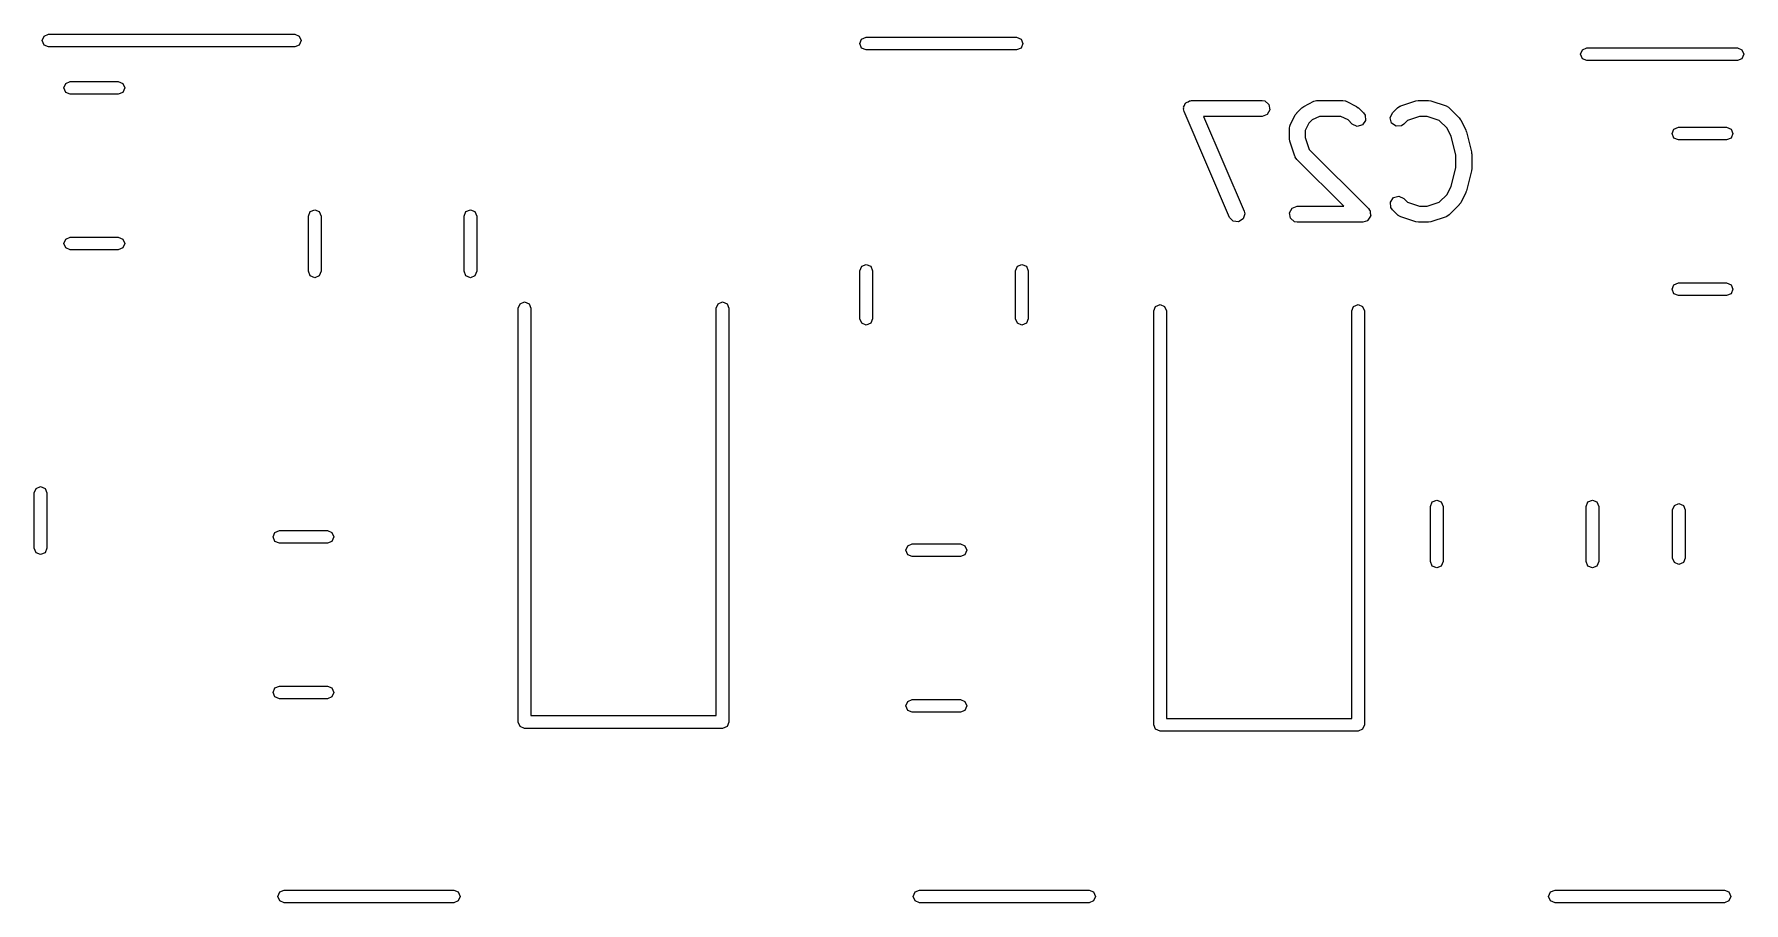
# Model space of a CAD drawing. Extents: x 0.27 to 2.83, y 0.32 to 2.11.
# Drawn here: x 1.712 to 2.347, y 0.406 to 0.729 of the extents above; entities that cross this region are included whole.
import ezdxf

# ---------------------------------------------------------------- set-up
doc = ezdxf.new("R2010")
doc.units = 0
doc.header["$MEASUREMENT"] = 0
doc.layers.add('BLACK', color=7, linetype='CONTINUOUS')

msp = doc.modelspace()

# ---------------------------------------------------------------- linework, layer by layer
at = {"layer": 'BLACK', "linetype": 'CONTINUOUS'}
for p, q in [((1.71469, 0.726583), (1.71538, 0.728253)), ((1.71538, 0.724912), (1.71469, 0.726583)), ((1.71538, 0.728253), (1.71706, 0.728945)), ((1.71706, 0.72422), (1.71538, 0.724912)), ((1.71706, 0.728945), (1.783, 0.728945)), ((1.783, 0.728945), (1.80859, 0.728945)), ((1.80859, 0.728945), (1.81026, 0.728253)), ((1.81026, 0.724912), (1.80859, 0.72422)), ((1.81026, 0.728253), (1.81095, 0.726583)), ((1.81095, 0.726583), (1.81026, 0.724912)), ((2.01864, 0.725457), (2.01933, 0.727127)), ((2.01933, 0.723786), (2.01864, 0.725457)), ((2.01933, 0.727127), (2.021, 0.727819)), ((2.021, 0.727819), (2.077, 0.727819)), ((2.077, 0.727819), (2.07867, 0.727127)), ((2.07867, 0.727127), (2.07936, 0.725457)), ((2.07936, 0.725457), (2.07867, 0.723786)), ((1.783, 0.72422), (1.71706, 0.72422)), ((1.80859, 0.72422), (1.783, 0.72422)), ((2.021, 0.723094), (2.01933, 0.723786)), ((2.077, 0.723094), (2.021, 0.723094)), ((2.07867, 0.723786), (2.077, 0.723094)), ((2.28664, 0.721457), (2.28733, 0.723127)), ((2.28733, 0.719786), (2.28664, 0.721457)), ((2.28733, 0.723127), (2.289, 0.723819)), ((2.289, 0.719094), (2.28733, 0.719786)), ((2.289, 0.723819), (2.345, 0.723819)), ((2.345, 0.719094), (2.289, 0.719094)), ((2.345, 0.723819), (2.34667, 0.723127)), ((2.34667, 0.719786), (2.345, 0.719094)), ((2.34667, 0.723127), (2.34736, 0.721457)), ((2.34736, 0.721457), (2.34667, 0.719786)), ((1.72277, 0.708937), (1.72346, 0.710607)), ((1.72346, 0.707267), (1.72277, 0.708937)), ((1.72346, 0.710607), (1.72514, 0.711299)), ((1.72514, 0.706575), (1.72346, 0.707267)), ((1.72514, 0.711299), (1.74301, 0.711299)), ((1.74301, 0.706575), (1.72514, 0.706575)), ((1.74301, 0.711299), (1.74468, 0.710607)), ((1.74468, 0.707267), (1.74301, 0.706575)), ((1.74468, 0.710607), (1.74538, 0.708937)), ((1.74538, 0.708937), (1.74468, 0.707267)), ((2.13904, 0.701157), (2.13914, 0.701491)), ((2.13927, 0.700159), (2.13904, 0.701157)), ((2.13908, 0.701835), (2.13942, 0.702431)), ((2.13914, 0.701491), (2.13908, 0.701835)), ((2.15615, 0.660789), (2.13927, 0.700159)), ((2.13942, 0.702431), (2.13962, 0.703091)), ((2.13962, 0.703091), (2.13991, 0.703282)), ((2.13991, 0.703282), (2.14009, 0.703584)), ((2.14009, 0.703584), (2.14074, 0.70382)), ((2.14074, 0.70382), (2.14131, 0.704197)), ((2.14131, 0.704197), (2.14166, 0.704156)), ((2.14166, 0.704156), (2.14199, 0.704275)), ((2.14199, 0.704275), (2.16823, 0.704275)), ((2.16823, 0.704275), (2.16924, 0.704097)), ((2.16924, 0.704097), (2.17079, 0.702798)), ((2.17114, 0.700809), (2.17013, 0.69906)), ((2.17079, 0.702798), (2.17114, 0.700809)), ((2.18059, 0.698893), (2.18112, 0.699602)), ((2.18112, 0.699602), (2.18114, 0.69966)), ((2.18114, 0.69966), (2.18302, 0.701535)), ((2.18302, 0.701535), (2.18374, 0.702042)), ((2.18374, 0.702042), (2.18379, 0.702088)), ((2.18379, 0.702088), (2.18754, 0.703963)), ((2.18754, 0.703963), (2.18852, 0.704255)), ((2.18852, 0.704255), (2.18869, 0.704214)), ((2.18869, 0.704214), (2.18886, 0.704275)), ((2.18886, 0.704275), (2.19823, 0.704275)), ((2.19823, 0.704275), (2.19924, 0.704097)), ((2.19924, 0.704097), (2.19938, 0.703983)), ((2.19938, 0.703983), (2.19955, 0.703963)), ((2.19955, 0.703963), (2.2033, 0.702088)), ((2.2033, 0.702088), (2.20401, 0.701562)), ((2.20401, 0.701562), (2.20407, 0.701535)), ((2.20407, 0.701535), (2.20594, 0.69966)), ((2.20594, 0.69966), (2.20653, 0.69882)), ((2.21591, 0.69783), (2.21676, 0.69966)), ((2.21676, 0.69966), (2.21864, 0.701535)), ((2.21864, 0.701535), (2.21948, 0.702123)), ((2.21948, 0.702123), (2.21966, 0.702139)), ((2.21966, 0.702139), (2.21979, 0.702249)), ((2.21979, 0.702249), (2.22542, 0.704123)), ((2.22542, 0.704123), (2.22629, 0.704253)), ((2.22629, 0.704253), (2.22635, 0.704275)), ((2.22635, 0.704275), (2.2301, 0.704275)), ((2.2301, 0.704275), (2.23097, 0.704122)), ((2.23097, 0.704122), (2.23103, 0.704123)), ((2.23103, 0.704123), (2.23666, 0.702249)), ((2.23666, 0.702249), (2.23756, 0.70176)), ((2.23756, 0.70176), (2.23765, 0.70161)), ((2.23765, 0.70161), (2.23781, 0.701535)), ((2.23781, 0.701535), (2.24156, 0.697786)), ((2.16823, 0.698369), (2.14647, 0.698369)), ((2.14647, 0.698369), (2.16157, 0.663115)), ((2.17013, 0.69906), (2.16823, 0.698369)), ((2.1784, 0.693823), (2.17858, 0.694833)), ((2.1784, 0.690074), (2.1784, 0.693823)), ((2.17858, 0.694833), (2.1787, 0.694968)), ((2.1787, 0.694968), (2.17872, 0.695144)), ((2.17872, 0.695144), (2.18059, 0.698893)), ((2.18566, 0.695823), (2.18431, 0.693126)), ((2.18431, 0.693126), (2.18431, 0.690553)), ((2.18686, 0.697021), (2.18566, 0.695823)), ((2.18955, 0.698369), (2.18686, 0.697021)), ((2.19753, 0.698369), (2.18955, 0.698369)), ((2.20023, 0.697021), (2.19753, 0.698369)), ((2.20177, 0.695485), (2.20023, 0.697021)), ((2.2036, 0.694631), (2.20177, 0.695485)), ((2.20555, 0.695154), (2.2036, 0.694631)), ((2.20671, 0.696808), (2.20555, 0.695154)), ((2.20653, 0.69882), (2.20671, 0.696808)), ((2.21643, 0.695879), (2.21591, 0.69783)), ((2.21809, 0.69472), (2.21643, 0.695879)), ((2.2201, 0.694896), (2.21809, 0.69472)), ((2.22094, 0.695485), (2.2201, 0.694896)), ((2.22232, 0.696867), (2.22094, 0.695485)), ((2.22683, 0.698369), (2.22232, 0.696867)), ((2.22962, 0.698369), (2.22683, 0.698369)), ((2.23413, 0.696867), (2.22962, 0.698369)), ((2.23705, 0.693949), (2.23413, 0.696867)), ((2.23856, 0.690918), (2.23705, 0.693949)), ((2.24156, 0.697786), (2.24207, 0.697063)), ((2.24207, 0.697063), (2.24212, 0.697018)), ((2.24212, 0.697018), (2.24399, 0.693269)), ((2.24399, 0.693269), (2.24414, 0.69278)), ((2.3207, 0.691937), (2.32139, 0.693607)), ((2.32139, 0.693607), (2.32306, 0.694299)), ((2.32306, 0.694299), (2.34094, 0.694299)), ((2.34094, 0.694299), (2.34261, 0.693607)), ((2.34261, 0.693607), (2.3433, 0.691937)), ((2.17843, 0.690013), (2.1784, 0.690074)), ((2.17856, 0.68914), (2.17843, 0.690013)), ((2.18043, 0.683515), (2.17856, 0.68914)), ((2.18431, 0.690553), (2.18581, 0.686044)), ((2.24027, 0.684086), (2.23856, 0.690918)), ((2.24414, 0.69278), (2.24421, 0.692664)), ((2.24421, 0.692664), (2.24609, 0.685165)), ((2.32139, 0.690267), (2.3207, 0.691937)), ((2.32306, 0.689575), (2.32139, 0.690267)), ((2.34094, 0.689575), (2.32306, 0.689575)), ((2.34261, 0.690267), (2.34094, 0.689575)), ((2.3433, 0.691937), (2.34261, 0.690267)), ((2.18054, 0.683377), (2.18043, 0.683515)), ((2.18056, 0.683201), (2.18054, 0.683377)), ((2.18114, 0.682361), (2.18056, 0.683201)), ((2.1986, 0.664905), (2.18114, 0.682361)), ((2.18581, 0.686044), (2.20782, 0.66404)), ((2.24027, 0.679188), (2.24027, 0.684086)), ((2.24609, 0.685165), (2.24613, 0.684577)), ((2.24613, 0.684577), (2.24618, 0.684449)), ((2.24618, 0.684449), (2.24618, 0.678825)), ((2.23856, 0.672356), (2.24027, 0.679188)), ((2.24609, 0.678109), (2.24421, 0.67061)), ((2.24618, 0.678825), (2.24607, 0.678245)), ((2.24607, 0.678245), (2.24609, 0.678109)), ((2.216, 0.666466), (2.21716, 0.66812)), ((2.21716, 0.66812), (2.21911, 0.668643)), ((2.21911, 0.668643), (2.22094, 0.667789)), ((2.22094, 0.667789), (2.22232, 0.666408)), ((2.23413, 0.666408), (2.23705, 0.669325)), ((2.23705, 0.669325), (2.23856, 0.672356)), ((2.24399, 0.670005), (2.24212, 0.666256)), ((2.24401, 0.670144), (2.24399, 0.670005)), ((2.24421, 0.67061), (2.24401, 0.670144)), ((1.8137, 0.661286), (1.81439, 0.662956)), ((1.8137, 0.640714), (1.8137, 0.661286)), ((1.81439, 0.662956), (1.81606, 0.663648)), ((1.81606, 0.663648), (1.81773, 0.662956)), ((1.81773, 0.662956), (1.81843, 0.661286)), ((1.81843, 0.661286), (1.81843, 0.640714)), ((1.87157, 0.661286), (1.87227, 0.662956)), ((1.87157, 0.640714), (1.87157, 0.661286)), ((1.87227, 0.662956), (1.87394, 0.663648)), ((1.87394, 0.663648), (1.87561, 0.662956)), ((1.87561, 0.662956), (1.8763, 0.661286)), ((1.8763, 0.661286), (1.8763, 0.640714)), ((2.16181, 0.662117), (2.16122, 0.660183)), ((2.16157, 0.663115), (2.16181, 0.662117)), ((2.17845, 0.662465), (2.17946, 0.664214)), ((2.1788, 0.660476), (2.17845, 0.662465)), ((2.17946, 0.664214), (2.18136, 0.664905)), ((2.18136, 0.664905), (2.1986, 0.664905)), ((2.20782, 0.66404), (2.20819, 0.663512)), ((2.20858, 0.661188), (2.20807, 0.66046)), ((2.20819, 0.663512), (2.20829, 0.663428)), ((2.20829, 0.663428), (2.2083, 0.66335)), ((2.2083, 0.66335), (2.20841, 0.6632)), ((2.20841, 0.6632), (2.20848, 0.662314)), ((2.20848, 0.662314), (2.20864, 0.661439)), ((2.20864, 0.661439), (2.20857, 0.661322)), ((2.20857, 0.661322), (2.20858, 0.661188)), ((2.21618, 0.664454), (2.216, 0.666466)), ((2.21676, 0.663614), (2.21618, 0.664454)), ((2.21864, 0.661739), (2.21676, 0.663614)), ((2.2188, 0.661664), (2.21864, 0.661739)), ((2.21889, 0.661514), (2.2188, 0.661664)), ((2.21979, 0.661026), (2.21889, 0.661514)), ((2.22232, 0.666408), (2.22683, 0.664905)), ((2.22683, 0.664905), (2.22962, 0.664905)), ((2.22962, 0.664905), (2.23413, 0.666408)), ((2.2368, 0.661135), (2.23666, 0.661026)), ((2.23697, 0.661151), (2.2368, 0.661135)), ((2.23781, 0.661739), (2.23697, 0.661151)), ((2.24156, 0.665488), (2.23781, 0.661739)), ((2.24159, 0.665547), (2.24156, 0.665488)), ((2.24212, 0.666256), (2.24159, 0.665547)), ((2.15753, 0.659316), (2.15615, 0.660789)), ((2.15953, 0.659077), (2.15753, 0.659316)), ((2.16122, 0.660183), (2.15953, 0.659077)), ((2.18035, 0.659177), (2.1788, 0.660476)), ((2.18136, 0.658999), (2.18035, 0.659177)), ((2.20573, 0.658999), (2.18136, 0.658999)), ((2.20656, 0.659303), (2.20573, 0.658999)), ((2.20742, 0.659533), (2.20656, 0.659303)), ((2.2075, 0.659644), (2.20742, 0.659533)), ((2.20763, 0.65969), (2.2075, 0.659644)), ((2.20807, 0.66046), (2.20763, 0.65969)), ((2.22542, 0.659151), (2.21979, 0.661026)), ((2.22548, 0.659153), (2.22542, 0.659151)), ((2.22635, 0.658999), (2.22548, 0.659153)), ((2.2301, 0.658999), (2.22635, 0.658999)), ((2.23016, 0.659021), (2.2301, 0.658999)), ((2.23103, 0.659151), (2.23016, 0.659021)), ((2.23666, 0.661026), (2.23103, 0.659151)), ((1.72277, 0.651063), (1.72346, 0.652733)), ((1.72346, 0.649393), (1.72277, 0.651063)), ((1.72346, 0.652733), (1.72514, 0.653425)), ((1.72514, 0.648701), (1.72346, 0.649393)), ((1.72514, 0.653425), (1.74301, 0.653425)), ((1.74301, 0.648701), (1.72514, 0.648701)), ((1.74301, 0.653425), (1.74468, 0.652733)), ((1.74468, 0.649393), (1.74301, 0.648701)), ((1.74468, 0.652733), (1.74538, 0.651063)), ((1.74538, 0.651063), (1.74468, 0.649393)), ((2.0187, 0.64094), (2.01939, 0.64261)), ((2.01939, 0.64261), (2.02106, 0.643302)), ((2.02106, 0.643302), (2.02273, 0.64261)), ((2.02273, 0.64261), (2.02343, 0.64094)), ((2.07657, 0.64094), (2.07727, 0.64261)), ((2.07727, 0.64261), (2.07894, 0.643302)), ((2.07894, 0.643302), (2.08061, 0.64261)), ((2.08061, 0.64261), (2.0813, 0.64094)), ((1.81439, 0.639044), (1.8137, 0.640714)), ((1.81606, 0.638352), (1.81439, 0.639044)), ((1.81773, 0.639044), (1.81606, 0.638352)), ((1.81843, 0.640714), (1.81773, 0.639044)), ((1.87227, 0.639044), (1.87157, 0.640714)), ((1.87394, 0.638352), (1.87227, 0.639044)), ((1.87561, 0.639044), (1.87394, 0.638352)), ((1.8763, 0.640714), (1.87561, 0.639044)), ((2.0187, 0.62306), (2.0187, 0.64094)), ((2.02343, 0.64094), (2.02343, 0.62306)), ((2.07657, 0.62306), (2.07657, 0.64094)), ((2.0813, 0.64094), (2.0813, 0.62306)), ((2.3207, 0.634063), (2.32139, 0.635733)), ((2.32139, 0.635733), (2.32306, 0.636425)), ((2.32306, 0.636425), (2.34094, 0.636425)), ((2.34094, 0.636425), (2.34261, 0.635733)), ((2.34261, 0.635733), (2.3433, 0.634063)), ((1.89236, 0.628647), (1.89403, 0.629339)), ((1.89403, 0.629339), (1.8957, 0.628647)), ((1.96598, 0.628647), (1.96765, 0.629339)), ((1.96765, 0.629339), (1.96932, 0.628647)), ((2.32139, 0.632393), (2.3207, 0.634063)), ((2.32306, 0.631701), (2.32139, 0.632393)), ((2.34094, 0.631701), (2.32306, 0.631701)), ((2.34261, 0.632393), (2.34094, 0.631701)), ((2.3433, 0.634063), (2.34261, 0.632393)), ((1.89167, 0.626976), (1.89236, 0.628647)), ((1.89167, 0.473039), (1.89167, 0.626976)), ((1.8957, 0.628647), (1.89639, 0.626976)), ((1.89639, 0.626976), (1.89639, 0.475402)), ((1.96529, 0.626976), (1.96598, 0.628647)), ((1.96529, 0.475402), (1.96529, 0.626976)), ((1.96932, 0.628647), (1.97002, 0.626976)), ((1.97002, 0.626976), (1.97002, 0.473039)), ((2.01939, 0.62139), (2.0187, 0.62306)), ((2.02343, 0.62306), (2.02273, 0.62139)), ((2.07727, 0.62139), (2.07657, 0.62306)), ((2.0813, 0.62306), (2.08061, 0.62139)), ((2.12798, 0.625976), (2.12868, 0.627647)), ((2.12798, 0.472039), (2.12798, 0.625976)), ((2.12868, 0.627647), (2.13035, 0.628339)), ((2.13035, 0.628339), (2.13202, 0.627647)), ((2.13202, 0.627647), (2.13271, 0.625976)), ((2.13271, 0.625976), (2.13271, 0.474402)), ((2.20161, 0.625976), (2.2023, 0.627647)), ((2.20161, 0.474402), (2.20161, 0.625976)), ((2.2023, 0.627647), (2.20397, 0.628339)), ((2.20397, 0.628339), (2.20564, 0.627647)), ((2.20564, 0.627647), (2.20633, 0.625976)), ((2.20633, 0.625976), (2.20633, 0.472039)), ((2.02106, 0.620698), (2.01939, 0.62139)), ((2.02273, 0.62139), (2.02106, 0.620698)), ((2.07894, 0.620698), (2.07727, 0.62139)), ((2.08061, 0.62139), (2.07894, 0.620698)), ((1.71173, 0.55827), (1.71242, 0.55994)), ((1.71242, 0.55994), (1.71409, 0.560632)), ((1.71409, 0.560632), (1.71576, 0.55994)), ((1.71576, 0.55994), (1.71646, 0.55827)), ((1.71173, 0.537699), (1.71173, 0.55827)), ((1.71646, 0.55827), (1.71646, 0.537699)), ((2.23086, 0.55327), (2.23155, 0.55494)), ((2.23086, 0.532699), (2.23086, 0.55327)), ((2.23155, 0.55494), (2.23322, 0.555632)), ((2.23322, 0.555632), (2.23489, 0.55494)), ((2.23489, 0.55494), (2.23558, 0.55327)), ((2.23558, 0.55327), (2.23558, 0.532699)), ((2.28873, 0.55327), (2.28942, 0.55494)), ((2.28873, 0.532699), (2.28873, 0.55327)), ((2.28942, 0.55494), (2.29109, 0.555632)), ((2.29109, 0.555632), (2.29276, 0.55494)), ((2.29276, 0.55494), (2.29346, 0.55327)), ((2.29346, 0.55327), (2.29346, 0.532699)), ((2.32086, 0.551924), (2.32155, 0.553594)), ((2.32155, 0.553594), (2.32322, 0.554286)), ((2.32322, 0.554286), (2.32489, 0.553594)), ((2.32489, 0.553594), (2.32558, 0.551924)), ((2.32086, 0.534045), (2.32086, 0.551924)), ((2.32558, 0.551924), (2.32558, 0.534045)), ((1.80054, 0.541921), (1.80123, 0.543592)), ((1.80123, 0.540251), (1.80054, 0.541921)), ((1.80123, 0.543592), (1.8029, 0.544283)), ((1.8029, 0.544283), (1.82078, 0.544283)), ((1.82078, 0.544283), (1.82245, 0.543592)), ((1.82245, 0.543592), (1.82314, 0.541921)), ((1.82314, 0.541921), (1.82245, 0.540251)), ((1.71242, 0.536028), (1.71173, 0.537699)), ((1.71409, 0.535337), (1.71242, 0.536028)), ((1.71576, 0.536028), (1.71409, 0.535337)), ((1.71646, 0.537699), (1.71576, 0.536028)), ((1.8029, 0.539559), (1.80123, 0.540251)), ((1.82078, 0.539559), (1.8029, 0.539559)), ((1.82245, 0.540251), (1.82078, 0.539559)), ((2.03586, 0.536921), (2.03655, 0.538592)), ((2.03655, 0.535251), (2.03586, 0.536921)), ((2.03655, 0.538592), (2.03822, 0.539283)), ((2.03822, 0.534559), (2.03655, 0.535251)), ((2.03822, 0.539283), (2.0561, 0.539283)), ((2.0561, 0.534559), (2.03822, 0.534559)), ((2.0561, 0.539283), (2.05777, 0.538592)), ((2.05777, 0.535251), (2.0561, 0.534559)), ((2.05777, 0.538592), (2.05846, 0.536921)), ((2.05846, 0.536921), (2.05777, 0.535251)), ((2.32155, 0.532374), (2.32086, 0.534045)), ((2.32558, 0.534045), (2.32489, 0.532374)), ((2.23155, 0.531028), (2.23086, 0.532699)), ((2.23322, 0.530337), (2.23155, 0.531028)), ((2.23489, 0.531028), (2.23322, 0.530337)), ((2.23558, 0.532699), (2.23489, 0.531028)), ((2.28942, 0.531028), (2.28873, 0.532699)), ((2.29109, 0.530337), (2.28942, 0.531028)), ((2.29276, 0.531028), (2.29109, 0.530337)), ((2.29346, 0.532699), (2.29276, 0.531028)), ((2.32322, 0.531683), (2.32155, 0.532374)), ((2.32489, 0.532374), (2.32322, 0.531683)), ((1.80054, 0.484047), (1.80123, 0.485718)), ((1.80123, 0.482377), (1.80054, 0.484047)), ((1.80123, 0.485718), (1.8029, 0.486409)), ((1.8029, 0.486409), (1.82078, 0.486409)), ((1.82078, 0.486409), (1.82245, 0.485718)), ((1.82245, 0.485718), (1.82314, 0.484047)), ((1.82314, 0.484047), (1.82245, 0.482377)), ((1.8029, 0.481685), (1.80123, 0.482377)), ((1.82078, 0.481685), (1.8029, 0.481685)), ((1.82245, 0.482377), (1.82078, 0.481685)), ((2.03586, 0.479047), (2.03655, 0.480718)), ((2.03655, 0.477377), (2.03586, 0.479047)), ((2.03655, 0.480718), (2.03822, 0.481409)), ((2.03822, 0.476685), (2.03655, 0.477377)), ((2.03822, 0.481409), (2.0561, 0.481409)), ((2.0561, 0.481409), (2.05777, 0.480718)), ((2.05777, 0.477377), (2.0561, 0.476685)), ((2.05777, 0.480718), (2.05846, 0.479047)), ((2.05846, 0.479047), (2.05777, 0.477377)), ((1.89236, 0.471369), (1.89167, 0.473039)), ((1.89403, 0.470677), (1.89236, 0.471369)), ((1.96765, 0.470677), (1.89403, 0.470677)), ((1.89639, 0.475402), (1.96529, 0.475402)), ((1.96932, 0.471369), (1.96765, 0.470677)), ((1.97002, 0.473039), (1.96932, 0.471369)), ((2.0561, 0.476685), (2.03822, 0.476685)), ((2.12868, 0.470369), (2.12798, 0.472039)), ((2.13035, 0.469677), (2.12868, 0.470369)), ((2.13271, 0.474402), (2.20161, 0.474402)), ((2.20564, 0.470369), (2.20397, 0.469677)), ((2.20633, 0.472039), (2.20564, 0.470369)), ((2.20397, 0.469677), (2.13035, 0.469677)), ((1.80236, 0.408126), (1.80305, 0.409796)), ((1.80305, 0.406456), (1.80236, 0.408126)), ((1.80305, 0.409796), (1.80472, 0.410488)), ((1.80472, 0.410488), (1.86772, 0.410488)), ((1.86772, 0.410488), (1.86939, 0.409796)), ((1.86939, 0.409796), (1.87008, 0.408126)), ((1.87008, 0.408126), (1.86939, 0.406456)), ((2.03858, 0.408126), (2.03927, 0.409796)), ((2.03927, 0.406456), (2.03858, 0.408126)), ((2.03927, 0.409796), (2.04094, 0.410488)), ((2.04094, 0.410488), (2.10394, 0.410488)), ((2.10394, 0.410488), (2.10561, 0.409796)), ((2.10561, 0.409796), (2.1063, 0.408126)), ((2.1063, 0.408126), (2.10561, 0.406456)), ((2.2748, 0.408126), (2.2755, 0.409796)), ((2.2755, 0.406456), (2.2748, 0.408126)), ((2.2755, 0.409796), (2.27717, 0.410488)), ((2.27717, 0.410488), (2.34016, 0.410488)), ((2.34016, 0.410488), (2.34183, 0.409796)), ((2.34183, 0.409796), (2.34252, 0.408126)), ((2.34252, 0.408126), (2.34183, 0.406456)), ((1.80472, 0.405764), (1.80305, 0.406456)), ((1.86772, 0.405764), (1.80472, 0.405764)), ((1.86939, 0.406456), (1.86772, 0.405764)), ((2.04094, 0.405764), (2.03927, 0.406456)), ((2.10394, 0.405764), (2.04094, 0.405764)), ((2.10561, 0.406456), (2.10394, 0.405764)), ((2.27717, 0.405764), (2.2755, 0.406456)), ((2.34016, 0.405764), (2.27717, 0.405764)), ((2.34183, 0.406456), (2.34016, 0.405764))]:
    msp.add_line(p, q, dxfattribs=at)

doc.saveas('drawing.dxf')
